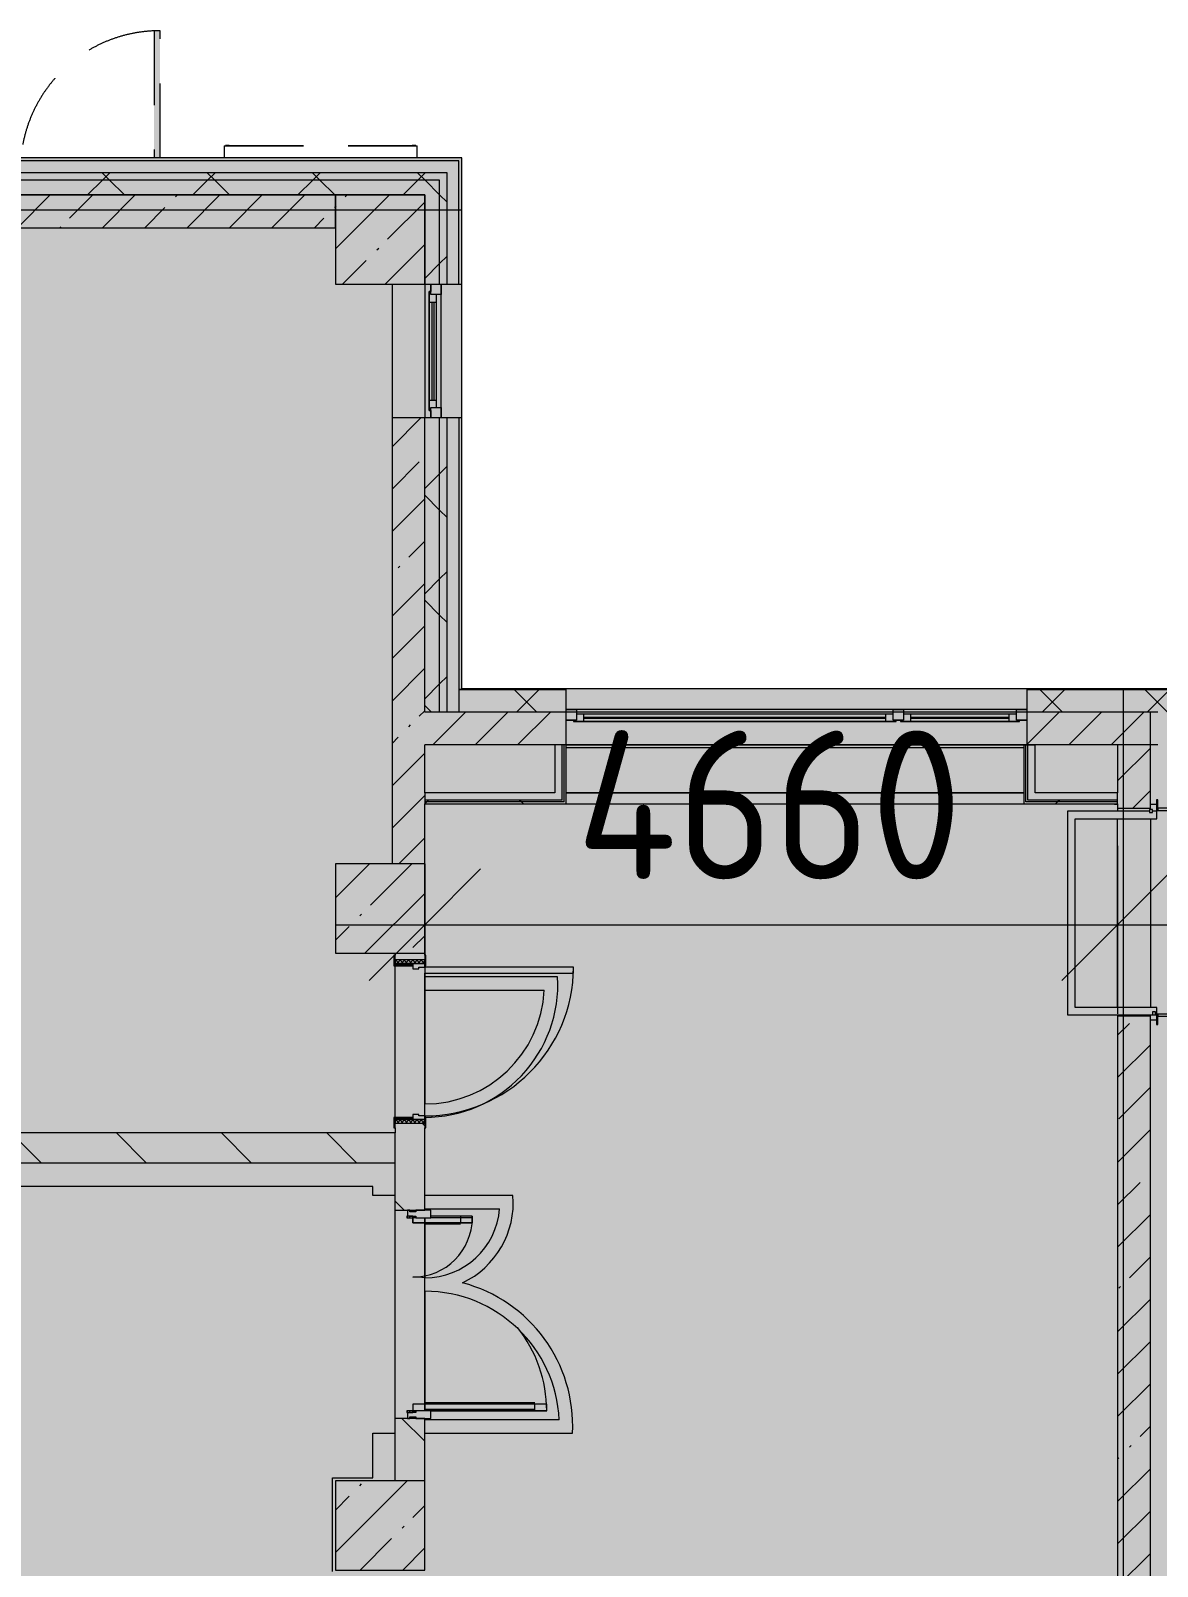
# Model space of a CAD drawing. Header units: millimetres. Extents: x -3456 to 185767, y -8553 to 29000.
# Drawn here: x 89717 to 97294, y 17875 to 28205 of the extents above; entities that cross this region are included whole.
import ezdxf

# ---------------------------------------------------------------- set-up
doc = ezdxf.new("R2010")
doc.units = ezdxf.units.MM
doc.linetypes.add('200_ШТРИХ__ш1_п0_6_', pattern=[800, 500, -300])
for name, color, linetype, lineweight in [('A-ANNO-DIMS', 7, 'Continuous', 9), ('A-ANNO-DIMS-500', 7, 'Continuous', 9), ('A-DETL-MBND-1', 7, '200_ШТРИХ__ш1_п0_6_', 9), ('A-WALL-3', 7, 'Continuous', 5), ('I-WALL-3', 7, 'Continuous', 5), ('S-COLS-2', 7, 'Continuous', 5), ('Оси', 7, 'Continuous', 9)]:
    doc.layers.add(name, color=color, linetype=linetype, lineweight=lineweight)
doc.layers.add('A-DETL-GENF-2', color=7, linetype='Continuous', lineweight=9, true_color=0xc0c0c0, transparency=0.4)
for name, color, linetype, lineweight, true_color in [('A-DETL-GENF-3', 7, 'Continuous', 5, 0xe2e2e2), ('A-DETL-GENF-5', 7, 'Continuous', 5, 0xb7b7b7), ('A-DOOR-3', 7, 'Continuous', 5, 0xaaaaaa), ('A-DOOR-4', 7, 'Continuous', 5, 0xe2e2e2), ('A-DOOR-5', 7, 'Continuous', 5, 0xb7b7b7), ('A-DOOR-FRAM-4', 7, 'Continuous', 5, 0xe2e2e2), ('A-DOOR-FRAM-5', 7, 'Continuous', 5, 0xaaaaaa), ('A-DOOR-FRAM-6', 7, 'Continuous', 5, 0xb7b7b7), ('A-FLOR-1', 7, 'Continuous', 5, 0xb7b7b7), ('A-GLAZ-3', 7, 'Continuous', 5, 0x737373), ('A-GLAZ-CWMG-2', 7, 'Continuous', 5, 0x737373), ('A-WALL-4', 7, 'Continuous', 9, 0x737373), ('A-WALL-5', 7, 'Continuous', 5, 0x737373), ('I-WALL-1', 7, 'Continuous', 5, 0xe7e7e7), ('I-WALL-2', 7, 'Continuous', 9, 0xe7e7e7), ('I-WALL-4', 7, 'Continuous', 5, 0x737373), ('S-COLS-1', 7, 'Continuous', 5, 0x737373)]:
    doc.layers.add(name, color=color, linetype=linetype, lineweight=lineweight, true_color=true_color)
doc.styles.add('ISOCPEUR_5', font='isocpeur.ttf', dxfattribs={"width": 0.9, "height": 1000})
doc.dimstyles.new('ISO-2_0_0_9К_Средний_округл2_2', dxfattribs={"dimscale": 304.8, "dimtxt": 995.981176, "dimasz": 2.46063, "dimexe": 1.968504, "dimexo": 0, "dimgap": 0, "dimtad": 1, "dimdec": 0, "dimrnd": 10, "dimzin": 0, "dimdsep": 46, "dimtxsty": 'ISOCPEUR_5', "dimblk1": 'OBLIQUE', "dimblk2": 'OBLIQUE', "dimsah": 1, "dimcen": 0.09, "dimdle": 1.968504, "dimazin": 0, "dimtfac": 1, "dimtdec": 4, "dimtix": 1, "dimtmove": 0, "dimatfit": 3, "dimfxl": 1, "dimtvp": 1, "dimtolj": 1, "dimtzin": 0, "dimarcsym": 2})
pattern_1 = [(45, (58756.86, 0), (-353.5534, 353.5534), []), (135, (58756.86, 0), (-353.5534, -353.5534), [])]
pattern_2 = [(45, (58756.86, 0), (-285.123, 285.123), []), (45, (59042, 0), (-285.123, 285.123), [504.031, -100.806, 16.764, -84.042])]
pattern_3 = [(135, (58756.86, 0), (-353.5534, -353.5534), [])]
pattern_4 = [(45, (58756.86, 0), (-530.33, 530.33), []), (135, (58756.86, 0), (-530.33, -530.33), [])]

# ---------------------------------------------------------------- blocks, each defined once
blk = doc.blocks.new('BSC_Колонна _Прямоугольная - 600х600-V130-2_6_1_птичка')
at = {"layer": 'S-COLS-2'}
h = blk.add_hatch(dxfattribs=at)
h.set_pattern_fill('FP_159', color=256, style=0, pattern_type=2)
h.set_pattern_definition([(45, (-33310, -18150), (-285.123, 285.123), []), (45, (-33024.88, -18150), (-285.123, 285.123), [504.031, -100.806, 16.764, -84.042])])
h.paths.add_polyline_path([(300, -300), (300, 300), (-300, 300), (-300, -300)])
at = {"layer": 'S-COLS-1'}
for p, q in [((300, 300), (-300, 300)), ((-300, 300), (-300, -300)), ((300, -300), (300, 300)), ((-300, -300), (300, -300))]:
    blk.add_line(p, q, dxfattribs=at)
blk = doc.blocks.new('120_Окно_СКБ_2Ст - 120_Окно_СКБ_2Ст 3100х2500 _мал_створка слева_ 2-22446355-2_6_1_птичка')
at = {"layer": 'A-GLAZ-3'}
for p, q in [((-1550, -127), (-1550, -57)), ((-1550, -57), (-1480, -57)), ((1550, -57), (-1550, -57)), ((-1480, -57), (-1480, -127)), ((650, -87), (-1480, -87)), ((-1480, -87), (-1480, -127)), ((-1430, -137), (-1430, -87)), ((600, -137), (600, -87)), ((650, -127), (650, -57)), ((650, -57), (720, -57)), ((650, -127), (650, -87)), ((720, -57), (720, -127)), ((1480, -87), (720, -87)), ((720, -87), (720, -127)), ((770, -137), (770, -87)), ((1430, -137), (1430, -87)), ((1480, -127), (1480, -57)), ((1480, -57), (1550, -57)), ((1480, -127), (1480, -87)), ((1550, -57), (1550, -127)), ((-1480, -127), (-1550, -127)), ((-1550, -127), (-1500, -127)), ((-1480, -127), (-1500, -127)), ((-1500, -127), (-1500, -137)), ((-1500, -137), (670, -137)), ((670, -137), (-1500, -137)), ((-1430, -107), (600, -107)), ((600, -117), (-1430, -117)), ((720, -127), (650, -127)), ((670, -127), (650, -127)), ((670, -127), (700, -127)), ((670, -137), (670, -127)), ((720, -127), (700, -127)), ((700, -127), (700, -137)), ((700, -137), (1500, -137)), ((1500, -137), (700, -137)), ((770, -107), (1430, -107)), ((1430, -117), (770, -117)), ((1550, -127), (1480, -127)), ((1500, -127), (1480, -127)), ((1500, -127), (1550, -127)), ((1500, -137), (1500, -127))]:
    blk.add_line(p, q, dxfattribs=at)
blk = doc.blocks.new('120_Окно_СКБ_1Ст - 120_Окно_СКБ_1Ст 900х2500_h_-V154-2_6_1_птичка')
at = {"layer": 'A-GLAZ-3'}
for p, q in [((-450, -75), (-450, -5)), ((-450, -5), (-380, -5)), ((450, -5), (-450, -5)), ((-380, -75), (-450, -75)), ((-450, -75), (-400, -75)), ((-380, -75), (-400, -75)), ((-400, -75), (-400, -85)), ((-400, -85), (400, -85)), ((400, -85), (-400, -85)), ((-380, -5), (-380, -75)), ((380, -35), (-380, -35)), ((-380, -35), (-380, -75)), ((-330, -85), (-330, -35)), ((-330, -55), (330, -55)), ((330, -65), (-330, -65)), ((330, -85), (330, -35)), ((380, -75), (380, -5)), ((380, -5), (450, -5)), ((380, -75), (380, -35)), ((450, -75), (380, -75)), ((400, -75), (380, -75)), ((400, -75), (450, -75)), ((400, -85), (400, -75)), ((450, -5), (450, -75))]:
    blk.add_line(p, q, dxfattribs=at)
blk = doc.blocks.new('110_Дверь_СКБ_1Ст_Наружная - ДН-2д_л__ Дверь из подвала ЛК _900 мм в свету_ 3300 фрамуга метал-22954314-2_6_1_птичка')
at = {"layer": 'A-DETL-MBND-1'}
blk.add_hatch(color=256, dxfattribs=at).paths.add_polyline_path([(489.5, 115), (489.5, 970), (449.5, 970), (449.5, 115)])
for p, q in [((489.5, 970), (449.5, 970)), ((449.5, 970), (449.5, 115)), ((489.5, 115), (489.5, 970))]:
    blk.add_line(p, q, dxfattribs=at)
blk.add_arc((489.5, 30), 940, 90, 174.73278, dxfattribs=at)
blk = doc.blocks.new('BSC_Колонна _Прямоугольная - 600х600-V164-2_6_1_птичка')
at = {"layer": 'S-COLS-2'}
h = blk.add_hatch(dxfattribs=at)
h.set_pattern_fill('FP_183', color=256, style=0, pattern_type=2)
h.set_pattern_definition([(45, (-33310, -22300), (-285.123, 285.123), []), (45, (-33024.88, -22300), (-285.123, 285.123), [504.031, -100.806, 16.764, -84.042])])
h.paths.add_polyline_path([(300, -300), (300, 300), (-300, 300), (-300, -300)])
at = {"layer": 'S-COLS-1'}
for p, q in [((300, 300), (-300, 300)), ((-300, 300), (-300, -300)), ((300, -300), (300, 300)), ((-300, -300), (300, -300))]:
    blk.add_line(p, q, dxfattribs=at)
blk = doc.blocks.new('110_Дверь_СКБ_2Ст - Д-1 Лестничная клетка EIS60-V190-2_6_1_птичка')
at = {"layer": 'A-DOOR-4'}
for points in [[(-587.5, 110), (-587.5, 1010), (-637.5, 1010), (-637.5, 110)], [(662.5, 510), (612.5, 510), (612.5, 110), (662.5, 110)], [(712.5, 30), (697.5, 30), (697.5, -110), (712.5, -110)]]:
    blk.add_hatch(color=256, dxfattribs=at).paths.add_polyline_path(points)
h = blk.add_hatch(color=256, dxfattribs=at)
h.paths.add_polyline_path([(712.5, 110), (662.5, 110), (662.5, 60), (652.5, 60), (652.8, 30), (712.5, 30), (712.5, 88.8)])
h.paths.add_polyline_path([(-627.5, 60), (-637.5, 60), (-637.5, 110), (-687.5, 110), (-687.5, 30), (-627.5, 30)])
at = {"layer": 'A-DOOR-FRAM-4'}
for points in [[(-672.5, 110), (-672.5, 118), (-742.5, 118), (-742.5, 110)], [(767.5, 110), (767.5, 118), (697.5, 118), (697.5, 110)], [(-672.5, 30), (-687.5, 30), (-687.5, -110), (-672.5, -110)], [(-672.5, -110), (-742.5, -110), (-742.5, -118), (-672.5, -118)], [(767.5, -118), (767.5, -110), (697.5, -110), (697.5, -118)]]:
    blk.add_hatch(color=256, dxfattribs=at).paths.add_polyline_path(points)
at = {"layer": 'A-DOOR-3'}
for p, q in [((-637.5, 1010), (-637.5, 110)), ((-587.5, 1010), (-637.5, 1010)), ((-587.5, 110), (-587.5, 1010)), ((662.5, 510), (612.5, 510)), ((612.5, 510), (612.5, 110)), ((662.5, 110), (662.5, 510))]:
    blk.add_line(p, q, dxfattribs=at)
for centre, radius, start, end in [((-637.5, 110), 900, 0, 90), ((662.5, 110), 400, 90, 180)]:
    blk.add_arc(centre, radius, start, end, dxfattribs=at)
at = {"layer": 'A-DOOR-5'}
for p, q in [((-637.5, 110), (-587.5, 110)), ((612.5, 110), (662.5, 110))]:
    blk.add_line(p, q, dxfattribs=at)
at = {"layer": 'A-DOOR-FRAM-5'}
for p, q in [((-672.5, 118), (-742.5, 118)), ((-742.5, 118), (-742.5, 110)), ((-672.5, 110), (-672.5, 118)), ((767.5, 118), (697.5, 118)), ((697.5, 118), (697.5, 110)), ((767.5, 110), (767.5, 118))]:
    blk.add_line(p, q, dxfattribs=at)
at = {"layer": 'A-DOOR-FRAM-6'}
for p, q in [((-742.5, 110), (-672.5, 110)), ((-637.5, 110), (-687.5, 110)), ((-687.5, 110), (-687.5, 30)), ((-637.5, 60), (-637.5, 110)), ((662.5, 110), (662.5, 60)), ((712.5, 110), (662.5, 110)), ((697.5, 110), (767.5, 110)), ((712.5, 30), (712.5, 110)), ((-687.5, 30), (-627.5, 30)), ((-672.5, 30), (-687.5, 30)), ((-687.5, 30), (-687.5, -110)), ((-672.5, -110), (-672.5, 30)), ((-627.5, 60), (-637.5, 60)), ((-627.5, 30), (-627.5, 60)), ((662.5, 60), (652.5, 60)), ((652.5, 60), (652.5, 30)), ((652.5, 30), (712.5, 30)), ((712.5, 30), (697.5, 30)), ((697.5, 30), (697.5, -110)), ((712.5, -110), (712.5, 30)), ((-672.5, -110), (-742.5, -110)), ((-742.5, -110), (-742.5, -118)), ((-742.5, -118), (-672.5, -118)), ((-687.5, -110), (-672.5, -110)), ((-672.5, -118), (-672.5, -110)), ((697.5, -110), (712.5, -110)), ((767.5, -110), (697.5, -110)), ((697.5, -110), (697.5, -118)), ((697.5, -118), (767.5, -118)), ((767.5, -118), (767.5, -110))]:
    blk.add_line(p, q, dxfattribs=at)
blk = doc.blocks.new('Указатель_Домовой_Квартальный_По грани - Указатель одинарный-23221565-2_6_1_птичка')
at = {"layer": 'A-DETL-MBND-1'}
for p, q in [((32260, 27430), (32260, 27350)), ((32261, 27430), (32260, 27430)), ((32260, 27430), (32295, 27430)), ((32270, 27432), (32270, 27430)), ((32295, 27432), (32270, 27432)), ((32270, 27432), (32295, 27432)), ((32295, 27432), (32275, 27432)), ((32275, 27432), (32295, 27432)), ((32295, 27432), (33525, 27432)), ((32295, 27430), (33525, 27430)), ((33525, 27432), (33545, 27432)), ((33545, 27432), (33525, 27432)), ((33525, 27432), (33550, 27432)), ((33550, 27432), (33525, 27432)), ((33525, 27430), (33560, 27430)), ((33550, 27430), (33550, 27432)), ((33560, 27430), (33559, 27430)), ((33560, 27350), (33560, 27430))]:
    blk.add_line(p, q, dxfattribs=at)
blk = doc.blocks.new('110_Дверь_СКБ_1Ст_Внутренняя1 - Д-4б _огнестойкая EI 30_-32701367-2_6_1_птичка')
at = {"layer": 'A-DOOR-3'}
h = blk.add_hatch(dxfattribs=at)
h.set_pattern_fill('FP_15', color=256, style=0, pattern_type=2)
h.set_pattern_definition([(135, (1751.41, 164.685), (-14.14214, -14.14214), []), (225, (1751.41, 164.685), (14.14214, -14.14214), [])])
h.paths.add_polyline_path([(562.5, 100), (537.5, 100), (537.5, -100), (562.5, -100)])
at = {"layer": 'A-DOOR-4'}
h = blk.add_hatch(color=256, dxfattribs=at)
h.paths.add_polyline_path([(537.5, 100), (512.5, 100), (512.5, 60), (502.5, 60), (502.5, 20), (537.5, 20)])
h.paths.add_polyline_path([(-477.5, 60), (-487.5, 60), (-487.5, 100), (-512.5, 100), (-512.5, 20), (-477.5, 20)])
at = {"layer": 'A-DOOR-FRAM-4'}
for points in [[(-447.5, 739.6), (-447.5, 1100), (-487.5, 1100), (-487.5, 100), (-447.5, 100), (-447.5, 591.3)], [(-497.5, 100), (-497.5, 108), (-567.5, 108), (-567.5, 100)], [(592.5, 108), (522.5, 108), (522.5, 100), (592.5, 100)], [(-497.5, 20), (-512.5, 20), (-512.5, -100), (-497.5, -100)], [(537.5, 20), (522.5, 20), (522.5, -100), (537.5, -100)], [(-497.5, -108), (-497.5, -100), (-567.5, -100), (-567.5, -108)], [(592.5, -100), (522.5, -100), (522.5, -108), (592.5, -108)]]:
    blk.add_hatch(color=256, dxfattribs=at).paths.add_polyline_path(points)
at = {"layer": 'A-DOOR-FRAM-5'}
h = blk.add_hatch(dxfattribs=at)
h.set_pattern_fill('FP_16', color=256, style=0, pattern_type=2)
h.set_pattern_definition([(45, (-371.384, 164.685), (-14.1421, 14.1421), []), (135, (-371.384, 164.685), (-14.1421, -14.1421), [])])
h.paths.add_polyline_path([(-512.5, 100), (-537.5, 100), (-537.5, -100), (-512.5, -100)])
at = {"layer": 'A-DOOR-5'}
for p, q in [((-487.5, 1100), (-487.5, 100)), ((-447.5, 1100), (-487.5, 1100)), ((-447.5, 100), (-447.5, 1100)), ((-487.5, 100), (-447.5, 100))]:
    blk.add_line(p, q, dxfattribs=at)
blk.add_arc((-487.5, 100), 1000, 360, 90, dxfattribs=at)
at = {"layer": 'A-DOOR-FRAM-6'}
for p, q in [((-497.5, 108), (-567.5, 108)), ((-567.5, 108), (-567.5, 100)), ((-497.5, 100), (-497.5, 108)), ((592.5, 108), (522.5, 108)), ((522.5, 108), (522.5, 100)), ((592.5, 100), (592.5, 108)), ((-567.5, 100), (-497.5, 100)), ((-512.5, 100), (-537.5, 100)), ((-537.5, 100), (-537.5, -100)), ((-487.5, 100), (-512.5, 100)), ((-512.5, 100), (-512.5, 20)), ((-512.5, -100), (-512.5, 100)), ((-497.5, 100), (-512.5, 100)), ((-512.5, 100), (-512.5, 99)), ((-512.5, 99), (-497.5, 99)), ((-512.5, 20), (-477.5, 20)), ((-497.5, 20), (-512.5, 20)), ((-512.5, 20), (-512.5, -100)), ((-497.5, 99), (-497.5, 100)), ((-497.5, -100), (-497.5, 20)), ((-487.5, 60), (-487.5, 100)), ((-477.5, 60), (-487.5, 60)), ((-477.5, 20), (-477.5, 60)), ((512.5, 60), (502.5, 60)), ((502.5, 60), (502.5, 20)), ((502.5, 20), (537.5, 20)), ((512.5, 100), (512.5, 60)), ((537.5, 100), (512.5, 100)), ((537.5, 100), (522.5, 100)), ((522.5, 100), (522.5, 99)), ((522.5, 100), (592.5, 100)), ((522.5, 99), (537.5, 99)), ((537.5, 20), (522.5, 20)), ((522.5, 20), (522.5, -100)), ((537.5, 20), (537.5, 100)), ((562.5, 100), (537.5, 100)), ((537.5, 100), (537.5, -100)), ((537.5, 99), (537.5, 100)), ((537.5, -100), (537.5, 20)), ((562.5, -100), (562.5, 100)), ((-497.5, -100), (-567.5, -100)), ((-567.5, -100), (-567.5, -108)), ((-537.5, -100), (-512.5, -100)), ((-512.5, -100), (-497.5, -100)), ((-497.5, -108), (-497.5, -100)), ((522.5, -100), (537.5, -100)), ((592.5, -100), (522.5, -100)), ((522.5, -100), (522.5, -108)), ((537.5, -100), (562.5, -100)), ((592.5, -108), (592.5, -100)), ((-567.5, -108), (-497.5, -108)), ((522.5, -108), (592.5, -108))]:
    blk.add_line(p, q, dxfattribs=at)
blk = doc.blocks.new('Прямоугольный импост - Импост структурный с накладкой - 160мм Темный-32479175-2_6_1_птичка')
at = {"layer": 'A-GLAZ-CWMG-2'}
for p, q in [((-50, 40), (-50, 140)), ((-50, 140), (0, 140)), ((0, 140), (0, 40)), ((-40, 40), (-50, 40)), ((-50, -17), (-50, 0)), ((-50, 0), (-40, 0)), ((-40, 0), (-40, 40)), ((-10, 40), (-10, 0)), ((0, 40), (-10, 40)), ((-10, 0), (0, 0)), ((0, 0), (0, -17)), ((0, -17), (-50, -17))]:
    blk.add_line(p, q, dxfattribs=at)
blk = doc.blocks.new('Дверь_Витражная_остекление_ - Д-39_л_ Актовый-V246-2_6_1_птичка')
at = {"layer": 'A-DETL-GENF-3'}
for points in [[(650, 591), (650, 920), (605, 920), (605, 20), (650, 20), (650, 140)], [(-615, 40), (-615, 420), (-660, 420), (-660, 140), (-650, 140), (-650, 40), (-660, 40), (-660, 20), (-615, 20)]]:
    blk.add_hatch(color=256, dxfattribs=at).paths.add_polyline_path(points)
at = {"layer": 'A-DETL-GENF-5'}
for p, q in [((596, 840), (596, 100)), ((650, 920), (605, 920)), ((605, 920), (605, 20)), ((650, 920), (605, 920)), ((605, 920), (605, 20)), ((650, 840), (605, 840)), ((640, 840), (640, 100)), ((650, 920), (650, 140)), ((650, 140), (650, 920)), ((-660, 420), (-615, 420)), ((-660, 420), (-660, 140)), ((-615, 420), (-660, 420)), ((-660, 420), (-660, 140)), ((-615, 420), (-615, 20)), ((-615, 20), (-615, 420)), ((-660, 340), (-615, 340)), ((-650, 340), (-650, 140)), ((-606, 340), (-606, 100)), ((-650, 100), (-615, 100)), ((-615, 20), (-650, 20)), ((-650, 20), (-615, 20)), ((650, 100), (605, 100)), ((605, 20), (650, 20)), ((605, 20), (650, 20)), ((650, 40), (650, 20)), ((650, 20), (650, 40))]:
    blk.add_line(p, q, dxfattribs=at)
at = {"layer": 'A-DOOR-5'}
for p, q in [((650, 920), (650, 140)), ((-650, 420), (-650, 140)), ((-650, 20), (-660, 20)), ((-660, 20), (-660, -20)), ((-650, 40), (-650, 20)), ((-650, -20), (-650, 20)), ((650, 40), (650, 20)), ((660, 20), (650, 20)), ((650, 20), (650, -20)), ((660, -20), (660, 20)), ((-660, -20), (-650, -20)), ((650, -20), (660, -20))]:
    blk.add_line(p, q, dxfattribs=at)
for centre, radius, start, end in [((650, 20), 900, 90, 128.5974), ((-650, 20), 400, 360, 90), ((650, 20), 900, 174.8223, 180)]:
    blk.add_arc(centre, radius, start, end, dxfattribs=at)
blk = doc.blocks.new('Прямоугольный импост - Импост структурный с накладкой - 160мм Темный-32479277-2_6_1_птичка')
at = {"layer": 'A-GLAZ-CWMG-2'}
for p, q in [((0, 140), (-50, 140)), ((-50, 140), (-50, 40)), ((0, 40), (0, 140)), ((-50, 40), (-40, 40)), ((-40, 0), (-50, 0)), ((-50, 0), (-50, -17)), ((-40, 40), (-40, 0)), ((-10, 0), (-10, 40)), ((-10, 40), (0, 40)), ((0, 0), (-10, 0)), ((0, -17), (0, 0)), ((-50, -17), (0, -17))]:
    blk.add_line(p, q, dxfattribs=at)
blk = doc.blocks.new('Зашивка приборов отопления22 - Зашивка приборов отопления-33321747-2_6_1_птичка')
at = {"layer": 'A-WALL-5'}
for p, q in [((37288, 26888), (34188, 26888)), ((34188, 26567), (37268, 26567)), ((37268, 26567), (34188, 26567)), ((34188, 26492), (37268, 26492))]:
    blk.add_line(p, q, dxfattribs=at)
blk = doc.blocks.new('DIMBLOCK45-2_6_1_птичка')
at = {"layer": 'A-ANNO-DIMS-500'}
for p, q in [((97027, 22721), (97027, 21591)), ((97027, 22191), (97027, 22721)), ((92367, 22600), (92367, 21591)), ((92367, 22191), (92367, 22600)), ((91767, 22191), (97627, 22191))]:
    blk.add_line(p, q, dxfattribs=at)
at = {"layer": 'A-ANNO-DIMS-500', "lineweight": 20}
for p, q in [((92367, 22191), (92742, 22566)), ((97027, 22191), (97402, 22566)), ((92367, 22191), (91992, 21816)), ((97027, 22191), (96652, 21816))]:
    blk.add_line(p, q, dxfattribs=at)
at = {"layer": 'A-ANNO-DIMS-500', "color": 0, "insert": (93385, 23497), "char_height": 1000, "width": 3148.83, "attachment_point": 1, "line_spacing_factor": 1.149209, "style": 'ISOCPEUR_5'}
blk.add_mtext('4660', dxfattribs=at)
blk = doc.blocks.new('_Oblique')
at = {"color": 0, "linetype": 'ByBlock', "lineweight": -2}
blk.add_line((-0.5, -0.5), (0.5, 0.5), dxfattribs=at)

msp = doc.modelspace()

# ---------------------------------------------------------------- hatches: boundary and pattern name
at = {"layer": 'A-DETL-GENF-2'}
msp.add_hatch(color=256, dxfattribs=at).paths.add_polyline_path([(91930.6, -280), (97516.9, -280), (97516.9, 23777.7), (92616.9, 23777.7), (92616.9, 27350), (62608.9, 27350), (62608.9, 15358), (58488.9, 15358), (58488.9, -280), (91003.1, -280)])
at = {"layer": 'A-WALL-3'}
h = msp.add_hatch(dxfattribs=at)
h.set_pattern_fill('FP_120', color=256, style=0, pattern_type=2)
h.set_pattern_definition(pattern_1)
h.paths.add_polyline_path([(92466.9, 27200), (92466.9, 27250), (78367.1, 27250), (78367.1, 27200), (92394.4, 27200)])
h.paths.add_polyline_path([(77467.1, 27200), (77467.1, 27250), (76567.1, 27250), (76567.1, 27200), (77090.6, 27200)])
h.paths.add_polyline_path([(75235.5, 27200), (75667.1, 27200), (75667.1, 27250), (74767.1, 27250), (74767.1, 27200)])
h.paths.add_polyline_path([(72445.9, 27200), (73867.1, 27200), (73867.1, 27250), (72445.9, 27250)])
h = msp.add_hatch(dxfattribs=at)
h.set_pattern_fill('FP_120', color=256, style=0, pattern_type=2)
h.set_pattern_definition(pattern_1)
h.paths.add_polyline_path([(91930.6, 27100), (92366.9, 27100), (92366.9, 27200), (78367.1, 27200), (78367.1, 27100), (91003.1, 27100)])
h.paths.add_polyline_path([(73380.5, 27100), (73867.1, 27100), (73867.1, 27200), (72445.9, 27200), (72445.9, 27100), (73066.9, 27100)])
h.paths.add_polyline_path([(75667.1, 27100), (75667.1, 27200), (74767.1, 27200), (74767.1, 27100), (75235.5, 27100)])
h.paths.add_polyline_path([(76567.1, 27100), (77467.1, 27100), (77467.1, 27200), (76567.1, 27200)])
h = msp.add_hatch(dxfattribs=at)
h.set_pattern_fill('FP_120', color=256, style=0, pattern_type=2)
h.set_pattern_definition(pattern_1)
h.paths.add_polyline_path([(92466.9, 23620), (92466.9, 25600), (92366.9, 25600), (92366.9, 23620), (92394.4, 23620)])
h.paths.add_polyline_path([(92366.9, 26500), (92466.9, 26500), (92466.9, 27200), (92366.9, 27200), (92366.9, 26840.9)])
h = msp.add_hatch(dxfattribs=at)
h.set_pattern_fill('FP_120', color=256, style=0, pattern_type=2)
h.set_pattern_definition(pattern_1)
h.paths.add_polyline_path([(92516.9, 23620), (92516.9, 25600), (92466.9, 25600), (92466.9, 23620)])
h.paths.add_polyline_path([(92466.9, 26500), (92516.9, 26500), (92516.9, 27250), (92466.9, 27250), (92466.9, 26840.9)])
h = msp.add_hatch(dxfattribs=at)
h.set_pattern_fill('FP_120', color=256, style=0, pattern_type=2)
h.set_pattern_definition(pattern_1)
h.paths.add_polyline_path([(92649, 23620), (93316.9, 23620), (93316.9, 23770), (92596.9, 23770), (92596.9, 23620), (92616.9, 23620)])
h.paths.add_polyline_path([(97516.9, 23620), (97516.9, 23770), (96416.9, 23770), (96416.9, 23620), (97495.7, 23620)])
at = {"layer": 'I-WALL-1'}
msp.add_hatch(color=256, dxfattribs=at).paths.add_polyline_path([(93291.9, 23079), (93291.9, 23400), (93241.9, 23400), (93241.9, 23079)])
at = {"layer": 'I-WALL-2'}
for points in [[(96471.9, 23029), (96471.9, 23399), (96421.9, 23399), (96421.9, 23029)], [(93291.9, 23029), (93291.9, 23079), (92366.9, 23079), (92366.9, 23029), (92858.1, 23029)], [(96471.9, 23029), (97026.9, 23029), (97026.9, 23079), (96471.9, 23079)]]:
    msp.add_hatch(color=256, dxfattribs=at).paths.add_polyline_path(points)
at = {"layer": 'I-WALL-3'}
h = msp.add_hatch(dxfattribs=at)
h.set_pattern_fill('FP_128', color=256, style=0, pattern_type=2)
h.set_pattern_definition(pattern_2)
h.paths.add_polyline_path([(91766.9, 26880), (91766.9, 27100), (89366.9, 27100), (89366.9, 26880), (91003.1, 26880)])
h.paths.add_polyline_path([(88766.9, 26880), (88766.9, 27100), (85166.9, 27100), (85166.9, 26880)])
h.paths.add_polyline_path([(84566.9, 26880), (84566.9, 27100), (81266.9, 27100), (81266.9, 26880), (81728.1, 26880)])
h = msp.add_hatch(dxfattribs=at)
h.set_pattern_fill('FP_128', color=256, style=0, pattern_type=2)
h.set_pattern_definition(pattern_2)
h.paths.add_polyline_path([(92366.9, 22600), (92366.9, 25600), (92146.9, 25600), (92146.9, 22600)])
h = msp.add_hatch(dxfattribs=at)
h.set_pattern_fill('FP_128', color=256, style=0, pattern_type=2)
h.set_pattern_definition(pattern_2)
h.paths.add_polyline_path([(92858.1, 23400), (93316.9, 23400), (93316.9, 23620), (92366.9, 23620), (92366.9, 23400), (92693.8, 23400)])
h.paths.add_polyline_path([(96568.2, 23400), (97246.9, 23400), (97246.9, 23620), (96416.9, 23620), (96416.9, 23400)])
h = msp.add_hatch(dxfattribs=at)
h.set_pattern_fill('FP_128', color=256, style=0, pattern_type=2)
h.set_pattern_definition(pattern_2)
h.paths.add_polyline_path([(97026.9, 11200), (97246.9, 11200), (97246.9, 12125), (97026.9, 12125), (97026.9, 11222.2)])
h.paths.add_polyline_path([(97026.9, 13525), (97246.9, 13525), (97246.9, 21575), (97026.9, 21575), (97026.9, 13536.1)])
h.paths.add_polyline_path([(97026.9, 22975), (97246.9, 22975), (97246.9, 23400), (97026.9, 23400), (97026.9, 23004)])
h = msp.add_hatch(dxfattribs=at)
h.set_pattern_fill('FP_224', color=256, style=0, pattern_type=2)
h.set_pattern_definition(pattern_4)
h.paths.add_polyline_path([(93304.4, 23016.5), (93304.4, 23029), (92366.9, 23029), (92366.9, 23016.5), (92858.1, 23016.5)])
h = msp.add_hatch(dxfattribs=at)
h.set_pattern_fill('FP_224', color=256, style=0, pattern_type=2)
h.set_pattern_definition(pattern_4)
h.paths.add_polyline_path([(93316.9, 23004), (93316.9, 23016.5), (92366.9, 23016.5), (92366.9, 23004), (92858.1, 23004)])
h = msp.add_hatch(dxfattribs=at)
h.set_pattern_fill('FP_224', color=256, style=0, pattern_type=2)
h.set_pattern_definition(pattern_4)
h.paths.add_polyline_path([(96409.4, 23004), (97026.9, 23004), (97026.9, 23016.5), (96409.4, 23016.5)])
h = msp.add_hatch(dxfattribs=at)
h.set_pattern_fill('FP_224', color=256, style=0, pattern_type=2)
h.set_pattern_definition(pattern_4)
h.paths.add_polyline_path([(96568.2, 23016.5), (97026.9, 23016.5), (97026.9, 23029), (96421.9, 23029), (96421.9, 23016.5), (96471.9, 23016.5)])
h = msp.add_hatch(dxfattribs=at)
h.set_pattern_fill('FP_131', color=256, style=0, pattern_type=2)
h.set_pattern_definition(pattern_3)
h.paths.add_polyline_path([(92366.9, 20790), (92366.9, 20855), (92166.9, 20855), (92166.9, 20790)])
h.paths.add_polyline_path([(92166.9, 21955), (92366.9, 21955), (92366.9, 22000), (92166.9, 22000), (92166.9, 21985)])
h = msp.add_hatch(dxfattribs=at)
h.set_pattern_fill('FP_131', color=256, style=0, pattern_type=2)
h.set_pattern_definition(pattern_3)
h.paths.add_polyline_path([(92166.9, 20590), (92166.9, 20790), (89366.9, 20790), (89366.9, 20590), (91003.1, 20590)])
h = msp.add_hatch(dxfattribs=at)
h.set_pattern_fill('FP_131', color=256, style=0, pattern_type=2)
h.set_pattern_definition(pattern_3)
h.paths.add_polyline_path([(92166.9, 18450), (92366.9, 18450), (92366.9, 18870), (92166.9, 18870)])
h.paths.add_polyline_path([(92366.9, 20270), (92366.9, 20790), (92166.9, 20790), (92166.9, 20270)])
at = {"layer": 'S-COLS-2'}
h = msp.add_hatch(dxfattribs=at)
h.set_pattern_fill('FP_128', color=256, style=0, pattern_type=2)
h.set_pattern_definition(pattern_2)
h.paths.add_polyline_path([(92366.9, 26500), (92366.9, 27100), (91766.9, 27100), (91766.9, 26500), (91930.6, 26500)])

# ---------------------------------------------------------------- linework, layer by layer
at = {"layer": 'A-DETL-MBND-1'}
msp.add_line((97296.9, 23619.7), (97246.9, 23619.7), dxfattribs=at)
at = {"layer": 'A-FLOR-1'}
for p, q in [((96396.9, 23380), (93316.9, 23380)), ((97296.9, 23400), (97246.9, 23400)), ((93316.9, 23079), (96396.9, 23079)), ((93317.9, 23003), (92366.9, 23003)), ((97006.9, 23003), (96396.9, 23003)), ((97241.9, 22954.3), (96690.2, 22954.3)), ((96690.2, 22954.3), (96690.2, 21584.5)), ((97006.9, 23000), (97006.9, 23003)), ((97026.9, 23000), (97006.9, 23000)), ((97288.9, 23000), (97246.9, 23000)), ((97290.2, 22954.3), (97261.9, 22954.3)), ((97290.2, 22904.3), (97290.2, 22954.3)), ((96740.2, 21634.5), (96740.2, 22904.3)), ((96740.2, 22904.3), (97290.2, 22904.3)), ((92366.9, 21865), (92366.9, 21840)), ((92366.9, 20905), (92366.9, 21865)), ((93260.5, 21840), (92366.9, 21840)), ((92366.9, 21750), (92366.9, 20985)), ((92366.9, 21750), (93170.9, 21750)), ((97290.2, 21634.5), (96740.2, 21634.5)), ((97290.2, 21590), (97290.2, 21634.5)), ((96690.2, 21584.5), (97288.9, 21584.5)), ((97246.2, 21550), (97288.9, 21550)), ((92016.9, 20429), (89366.9, 20429)), ((92016.9, 20370), (92016.9, 20429)), ((92166.9, 20370), (92016.9, 20370)), ((92959.8, 20370), (92366.9, 20370)), ((92366.9, 20280), (92870.3, 20280)), ((92366.9, 20220), (92366.9, 19815)), ((92366.9, 18920), (92366.9, 20220)), ((92366.9, 19725), (92366.9, 18920)), ((93271, 18860), (92366.9, 18860)), ((92016.9, 18470), (92016.9, 18770)), ((92016.9, 18770), (92166.9, 18770)), ((92366.9, 18770), (93360.6, 18770)), ((91746.9, 17840), (91746.9, 18470)), ((91746.9, 18470), (92016.9, 18470))]:
    msp.add_line(p, q, dxfattribs=at)
for centre, radius, start, end in [((92366.9, 21790), 895, 270, 3.20255), ((92366.9, 21790), 805, 270, 357.15183), ((92366.9, 20320), 595, 295.28402, 4.82046), ((92366.9, 20320), 505, 270, 355.45696), ((92366.9, 18820), 995, 357.1196, 75.20242), ((92366.9, 18820), 905, 2.53324, 90)]:
    msp.add_arc(centre, radius, start, end, dxfattribs=at)
at = {"layer": 'A-WALL-3'}
msp.add_line((100666.9, 23778), (92616.9, 23778), dxfattribs=at)
at = {"layer": 'A-WALL-4'}
for p, q in [((92596.9, 27330), (78367.1, 27330)), ((92596.9, 26500), (92596.9, 27330)), ((92516.9, 27250), (78367.1, 27250)), ((92466.9, 27200), (78367.1, 27200)), ((92466.9, 26500), (92466.9, 27200)), ((92516.9, 26500), (92516.9, 27250)), ((91766.9, 27100), (89366.9, 27100)), ((92366.9, 23620), (92366.9, 25600)), ((92466.9, 23620), (92466.9, 25600)), ((92516.9, 23620), (92516.9, 25600)), ((92596.9, 25600), (92596.9, 23620)), ((92616.9, 23770), (92596.9, 23770)), ((92616.9, 23773), (92600, 23773)), ((92616.9, 23778), (92616.9, 23773)), ((93316.9, 23773), (92617.8, 23773)), ((93316.9, 23770), (92618.4, 23770)), ((98561.9, 23773), (96416.9, 23773)), ((98558.9, 23770), (96416.9, 23770)), ((93316.9, 23620), (92616.9, 23620)), ((97246.9, 23620), (96416.9, 23620)), ((93291.9, 23029), (93291.9, 23400)), ((93304.4, 23016.5), (93304.4, 23400)), ((96409.4, 23016.5), (96409.4, 23399)), ((96421.9, 23029), (96421.9, 23399)), ((92366.9, 23079), (92366.9, 23004)), ((97026.9, 23004), (97026.9, 23079)), ((93291.9, 23029), (92366.9, 23029)), ((93304.4, 23016.5), (92366.9, 23016.5)), ((97026.9, 23016.5), (96409.4, 23016.5)), ((97026.9, 23029), (96421.9, 23029))]:
    msp.add_line(p, q, dxfattribs=at)
at = {"layer": 'A-WALL-5'}
for p, q in [((92616.9, 27350), (78367.1, 27350)), ((92616.9, 23778), (92616.9, 27350)), ((89366.9, 27100), (92366.9, 27100)), ((92366.9, 27100), (92366.9, 25600)), ((92366.9, 26500), (92616.9, 26500)), ((92616.9, 25600), (92366.9, 25600)), ((93316.9, 23620), (93316.9, 23777.7)), ((96416.9, 23777.7), (96416.9, 23620)), ((97296.9, 23620), (92596.9, 23620)), ((97241.9, 22965), (97241.9, 22945)), ((97261.9, 22965), (97241.9, 22965)), ((97241.9, 22945), (97261.9, 22945)), ((97261.9, 22945), (97261.9, 22965)), ((97281.9, 21605), (97261.9, 21605)), ((97261.9, 21605), (97261.9, 21585)), ((97281.9, 21585), (97281.9, 21605)), ((97261.9, 21585), (97281.9, 21585))]:
    msp.add_line(p, q, dxfattribs=at)
at = {"layer": 'I-WALL-4'}
for p, q in [((91766.9, 26880), (91766.9, 27100)), ((89566.9, 26880), (91766.9, 26880)), ((92146.9, 26500), (92146.9, 22600)), ((92366.9, 25600), (92146.9, 25600)), ((92596.9, 23620), (92366.9, 23620)), ((93316.9, 23400), (93316.9, 23620)), ((96416.9, 23620), (96416.9, 23400)), ((97246.9, 22965), (97246.9, 23620)), ((92366.9, 23079), (92366.9, 23400)), ((97246.9, 23400), (92366.9, 23400)), ((93241.9, 23400), (93241.9, 23079)), ((93316.9, 23004), (93316.9, 23400)), ((96396.9, 23399), (96396.9, 23004)), ((96471.9, 23399), (96396.9, 23399)), ((96471.9, 23079), (96471.9, 23399)), ((97026.9, 23400), (97026.9, 23079)), ((93241.9, 23079), (92366.9, 23079)), ((97026.9, 23079), (96471.9, 23079)), ((92366.9, 22600), (92366.9, 23004)), ((92366.9, 23004), (93316.9, 23004)), ((96396.9, 23004), (97026.9, 23004)), ((97026.9, 23004), (97026.9, 22954.3)), ((97026.9, 22975), (97246.9, 22975)), ((97026.9, 21634.7), (97026.9, 22904.3)), ((97246.9, 22904.3), (97246.9, 21634.7)), ((92166.9, 22000), (92166.9, 21985)), ((92166.9, 20895), (92166.9, 21915)), ((92366.9, 21985), (92366.9, 22000)), ((97026.9, 21584.5), (97026.9, 13518)), ((97246.9, 21575), (97026.9, 21575)), ((97246.9, 11200), (97246.9, 21584.5)), ((92166.9, 20790), (89566.9, 20790)), ((92166.9, 20825), (92166.9, 20790)), ((92166.9, 18450), (92166.9, 20790)), ((92366.9, 20790), (92366.9, 20825)), ((92366.9, 20270), (92366.9, 20790)), ((89366.9, 20590), (92166.9, 20590)), ((92166.9, 20270), (92366.9, 20270)), ((92366.9, 18870), (92166.9, 18870)), ((92366.9, 18450), (92366.9, 18870))]:
    msp.add_line(p, q, dxfattribs=at)
at = {"layer": 'S-COLS-1'}
for p, q in [((92366.9, 27100), (91766.9, 27100)), ((91766.9, 27100), (91766.9, 26500)), ((92366.9, 26500), (92366.9, 27100)), ((91766.9, 26500), (92366.9, 26500))]:
    msp.add_line(p, q, dxfattribs=at)
at = {"layer": 'Оси'}
for p, q in [((80116.9, 27000), (92616.9, 27000)), ((97066.9, 11277.7), (97066.9, 23777.7))]:
    msp.add_line(p, q, dxfattribs=at)

# ---------------------------------------------------------------- block references
at = {"layer": 'A-DETL-MBND-1'}
for name, p in [('110_Дверь_СКБ_1Ст_Наружная - ДН-2д_л__ Дверь из подвала ЛК _900 мм в свету_ 3300 фрамуга метал-22954314-2_6_1_птичка', (90097.4, 27235)), ('Указатель_Домовой_Квартальный_По грани - Указатель одинарный-23221565-2_6_1_птичка', (58756.9, 0))]:
    msp.add_blockref(name, p, dxfattribs=at)
at = {"layer": 'A-DOOR-5'}
for name, p, rotation in [('110_Дверь_СКБ_2Ст - Д-1 Лестничная клетка EIS60-V190-2_6_1_птичка', (97406.9, 22287.5), 269.9999999999999), ('110_Дверь_СКБ_1Ст_Внутренняя1 - Д-4б _огнестойкая EI 30_-32701367-2_6_1_птичка', (92266.9, 21417.5), 270), ('Дверь_Витражная_остекление_ - Д-39_л_ Актовый-V246-2_6_1_птичка', (92266.9, 19570), 269.9999999999996)]:
    msp.add_blockref(name, p, dxfattribs=dict(at, rotation=rotation))
at = {"layer": 'A-GLAZ-3', "rotation": 269.9999999999999}
msp.add_blockref('120_Окно_СКБ_1Ст - 120_Окно_СКБ_1Ст 900х2500_h_-V154-2_6_1_птичка', (92481.9, 26050), dxfattribs=at)
at = {"layer": 'A-GLAZ-3'}
msp.add_blockref('120_Окно_СКБ_2Ст - 120_Окно_СКБ_2Ст 3100х2500 _мал_створка слева_ 2-22446355-2_6_1_птичка', (94866.9, 23695), dxfattribs=at)
at = {"layer": 'A-GLAZ-CWMG-2', "extrusion": (0, 0, -1), "rotation": 90.00000000000041}
msp.add_blockref('Прямоугольный импост - Импост структурный с накладкой - 160мм Темный-32479175-2_6_1_птичка', (-92266.9, 20270), dxfattribs=at)
at = {"layer": 'A-GLAZ-CWMG-2', "rotation": 269.9999999999996}
msp.add_blockref('Прямоугольный импост - Импост структурный с накладкой - 160мм Темный-32479277-2_6_1_птичка', (92266.9, 18870), dxfattribs=at)
at = {"layer": 'A-WALL-5'}
msp.add_blockref('Зашивка приборов отопления22 - Зашивка приборов отопления-33321747-2_6_1_птичка', (59129.1, -3488.4), dxfattribs=at)
at = {"layer": 'S-COLS-1'}
for name, p in [('BSC_Колонна _Прямоугольная - 600х600-V164-2_6_1_птичка', (92066.9, 22300)), ('BSC_Колонна _Прямоугольная - 600х600-V130-2_6_1_птичка', (92066.9, 18150))]:
    msp.add_blockref(name, p, dxfattribs=at)

# ---------------------------------------------------------------- dimensions: what is measured, and where the dimension line sits
at = {"layer": 'A-ANNO-DIMS'}
dim = msp.add_linear_dim(base=(97026.9, 22191), p1=(92366.9, 22600), p2=(97026.9, 22721.3), dimstyle='ISO-2_0_0_9К_Средний_округл2_2', override={"dimpost": '<>', "dimfxl": 4661.578965}, dxfattribs=at)
dim.commit()
dim.dimension.update_dxf_attribs({"geometry": 'DIMBLOCK45-2_6_1_птичка', "text_midpoint": (94696.9, 22691)})

doc.saveas('drawing.dxf')
